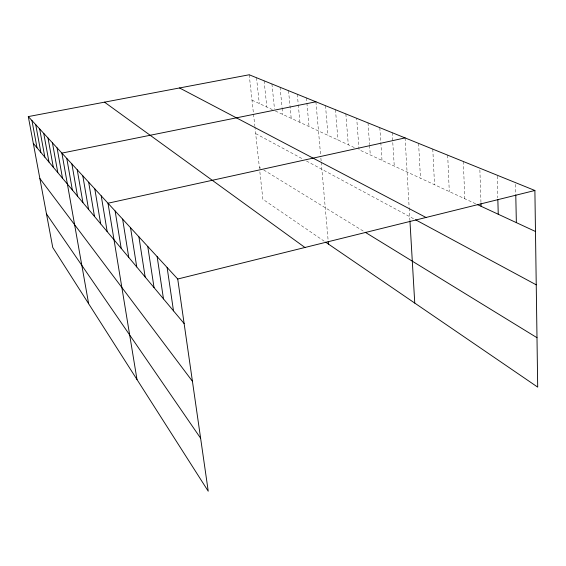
<?xml version="1.0" encoding="UTF-8"?>
<svg xmlns="http://www.w3.org/2000/svg" width="566" height="566" viewBox="0 0 566 566"><rect width="100%" height="100%" fill="white"/><g stroke="black" fill="none" stroke-linecap="round" stroke-linejoin="round"><path stroke-width="0.42" stroke-dasharray="2.83 2.12" d="M251.99 100.154L272.317 109.571M275.401 111L355.207 147.974M475.652 203.781L359.056 149.757L356.707 118.315M255.669 133.611L303.433 159.357M306.447 160.985L414.843 219.403M259.37 167.303L260.82 168.194M263.721 169.977L363.818 231.409M324.184 241.173L262.879 199.267L259.645 169.842M249.203 74.769L254.806 125.737M254.898 126.607L259.553 168.993M256.511 77.733L259.285 103.528M264.081 80.797L266.841 107.031M271.928 83.973L274.489 108.934M280.071 87.27L282.08 107.413M282.165 108.29L282.781 114.417M288.519 90.694L291.2 118.315M297.299 94.253L298.211 103.918M298.289 104.795L299.952 122.369M306.418 97.946L306.814 102.283M306.899 103.154L309.036 126.579M315.913 101.788L320.568 154.582M320.872 158.041L321.184 161.501M321.255 162.371L328.16 240.663M325.5 105.672L328.025 135.38M335.482 109.719L337.952 139.979M345.868 113.929L348.288 144.769M368.013 122.893L369.548 144.563M369.612 145.427L370.284 154.964M379.814 127.675L382.015 160.39M392.16 132.67L394.261 166.064M405.072 137.906L409.14 207.262M409.19 208.111L409.89 220.075M418.599 143.382L420.481 178.219M432.785 149.134L434.539 184.728M447.685 155.162L449.291 191.563M463.342 161.508L464.785 198.744M479.876 169.913L480.973 202.833M497.21 176.083L497.804 197.767M515.555 184.382L515.753 193.947"/><path stroke-width="0.85" d="M534.891 190.487L249.203 74.769L28.3 116.589L177.724 279.017L534.891 190.487L537.7 387.123L325.613 242.149M405.072 137.906L108 203.222L137 379.553M315.913 101.788L61.892 153.103L88.643 303.73M477.209 204.496L535.478 231.494M179.542 87.956L426.014 217.478M415.585 219.799L536.243 284.832M365.226 232.279L536.993 337.704M104.512 102.163L304.94 247.484M33.295 143.332L184.134 323.568M39.875 178.538L192.426 381.279M46.483 213.934L200.619 438.233M31.944 120.544L37.002 147.754M28.3 116.589L52.751 247.462L208.238 491.231L177.724 279.017M35.729 124.661L40.844 152.346M43.752 133.378L48.987 162.081M39.662 128.935L44.834 157.122M48.011 138.012L53.31 167.246M57.067 147.86L62.501 178.226M52.44 142.83L57.81 172.623M66.788 158.423L72.349 189.999M71.896 163.97L77.521 196.176M77.231 169.779L82.926 202.635M82.813 175.849L88.572 209.385M88.664 182.202L94.487 216.453M94.798 188.874L100.684 223.853M101.236 195.871L107.186 231.621M115.124 210.962L121.195 248.361M122.624 219.12L128.758 257.403M130.541 227.723L136.731 266.926M138.903 236.814L145.151 276.986M147.761 246.443L154.051 287.627M157.15 256.646L163.482 298.898M167.119 267.485L173.493 310.854M328.238 241.519L328.464 244.102M409.94 220.938L414.758 303.086M481.001 203.696L481.086 206.293M497.847 199.501L498.25 214.252M515.775 194.81L516.355 222.636"/></g></svg>
